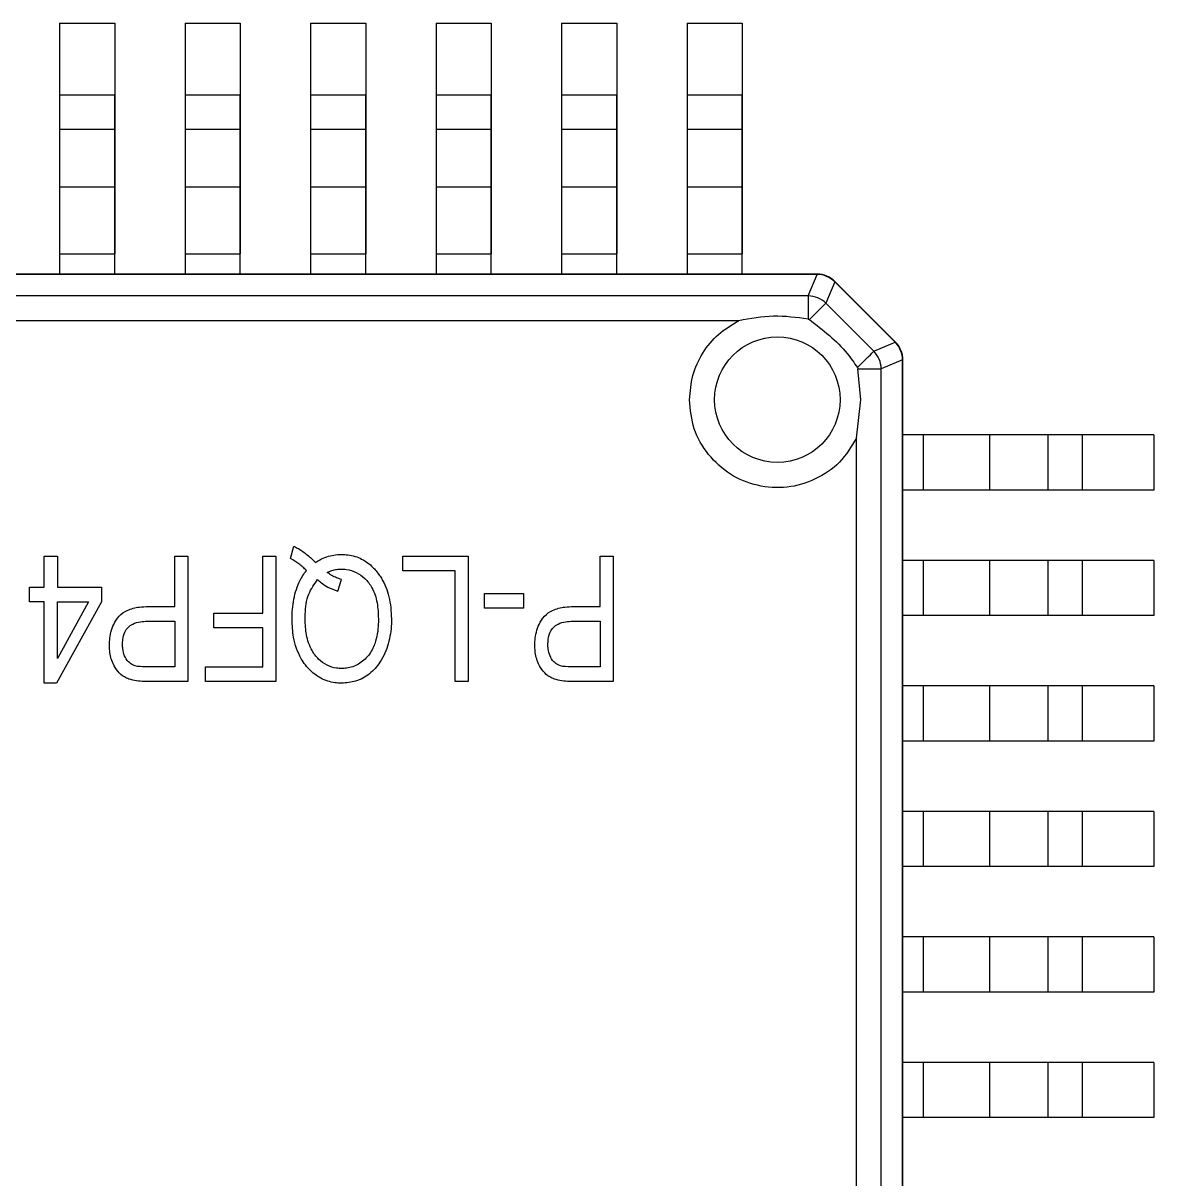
# Model space of a CAD drawing. Header units: millimetres. Extents: x 461 to 1302, y 117 to 711.
# Drawn here: x 715.75 to 724.76, y 610.44 to 619.65 of the extents above; entities that cross this region are included whole.
import ezdxf

# ---------------------------------------------------------------- set-up
doc = ezdxf.new("R2010")
doc.units = ezdxf.units.MM
doc.layers.get('0').update_dxf_attribs({"lineweight": 50})

msp = doc.modelspace()

# ---------------------------------------------------------------- linework, layer by layer
at = {"color": 7, "linetype": 'Continuous', "lineweight": 25}
for p, q in [((716.0362, 619.6525), (716.4762, 619.6525)), ((716.0362, 619.6525), (716.0362, 619.0823)), ((716.4762, 619.6525), (716.4762, 619.0823)), ((717.0362, 619.6525), (717.4762, 619.6525)), ((717.0362, 619.6525), (717.0362, 619.0823)), ((717.4762, 619.6525), (717.4762, 619.0823)), ((718.0362, 619.6525), (718.4762, 619.6525)), ((718.0362, 619.6525), (718.0362, 619.0823)), ((718.4762, 619.6525), (718.4762, 619.0823)), ((719.0361, 619.6525), (719.4761, 619.6525)), ((719.0361, 619.6525), (719.0361, 619.0823)), ((719.4761, 619.6525), (719.4761, 619.0823)), ((720.0362, 619.6525), (720.4762, 619.6525)), ((720.0362, 619.6525), (720.0362, 619.0823)), ((720.4762, 619.6525), (720.4762, 619.0823)), ((721.0361, 619.6525), (721.4762, 619.6525)), ((721.0361, 619.6525), (721.0361, 619.0823)), ((721.4762, 619.6525), (721.4762, 619.0823)), ((716.0362, 619.0823), (716.4762, 619.0823)), ((716.0362, 619.0823), (716.0362, 618.8086)), ((716.4762, 619.0823), (716.4762, 618.8086)), ((716.4762, 618.5526), (716.4762, 619.0823)), ((717.0362, 619.0823), (717.4762, 619.0823)), ((717.0362, 619.0823), (717.0362, 618.8086)), ((717.4762, 619.0823), (717.4762, 618.8086)), ((717.4762, 618.5526), (717.4762, 619.0823)), ((718.0362, 619.0823), (718.4762, 619.0823)), ((718.0362, 619.0823), (718.0362, 618.8086)), ((718.4762, 619.0823), (718.4762, 618.8086)), ((718.4762, 618.5526), (718.4762, 619.0823)), ((719.0361, 619.0823), (719.4761, 619.0823)), ((719.0361, 619.0823), (719.0361, 618.8086)), ((719.4761, 619.0823), (719.4761, 618.8086)), ((719.4761, 618.5526), (719.4761, 619.0823)), ((720.0362, 619.0823), (720.4762, 619.0823)), ((720.0362, 619.0823), (720.0362, 618.8086)), ((720.4762, 619.0823), (720.4762, 618.8086)), ((720.4762, 618.5526), (720.4762, 619.0823)), ((721.0361, 619.0823), (721.4762, 619.0823)), ((721.0361, 619.0823), (721.0361, 618.8086)), ((721.4762, 619.0823), (721.4762, 618.8086)), ((721.4762, 618.5526), (721.4762, 619.0823)), ((716.0362, 618.8086), (716.4762, 618.8086)), ((716.0362, 618.8086), (716.0362, 618.3448)), ((716.4762, 618.8086), (716.4762, 618.3448)), ((717.0362, 618.8086), (717.4762, 618.8086)), ((717.0362, 618.8086), (717.0362, 618.3448)), ((717.4762, 618.8086), (717.4762, 618.3448)), ((718.0362, 618.8086), (718.4762, 618.8086)), ((718.0362, 618.8086), (718.0362, 618.3448)), ((718.4762, 618.8086), (718.4762, 618.3448)), ((719.0361, 618.8086), (719.4761, 618.8086)), ((719.0361, 618.8086), (719.0361, 618.3448)), ((719.4761, 618.8086), (719.4761, 618.3448)), ((720.0362, 618.8086), (720.4762, 618.8086)), ((720.0362, 618.8086), (720.0362, 618.3448)), ((720.4762, 618.8086), (720.4762, 618.3448)), ((721.0361, 618.8086), (721.4762, 618.8086)), ((721.0361, 618.8086), (721.0361, 618.3448)), ((721.4762, 618.8086), (721.4762, 618.3448)), ((716.4762, 618.0888), (716.4762, 618.5526)), ((717.4762, 618.0888), (717.4762, 618.5526)), ((718.4762, 618.0888), (718.4762, 618.5526)), ((719.4761, 618.0888), (719.4761, 618.5526)), ((720.4762, 618.0888), (720.4762, 618.5526)), ((721.4762, 618.0888), (721.4762, 618.5526)), ((716.0362, 618.3448), (716.0362, 617.8151)), ((716.4762, 618.3448), (716.0362, 618.3448)), ((716.4762, 618.3448), (716.4762, 617.8151)), ((717.0362, 618.3448), (717.0362, 617.8151)), ((717.4762, 618.3448), (717.0362, 618.3448)), ((717.4762, 618.3448), (717.4762, 617.8151)), ((718.0362, 618.3448), (718.0362, 617.8151)), ((718.4762, 618.3448), (718.0362, 618.3448)), ((718.4762, 618.3448), (718.4762, 617.8151)), ((719.0361, 618.3448), (719.0361, 617.8151)), ((719.4761, 618.3448), (719.0361, 618.3448)), ((719.4761, 618.3448), (719.4761, 617.8151)), ((720.0362, 618.3448), (720.0362, 617.8151)), ((720.4762, 618.3448), (720.0362, 618.3448)), ((720.4762, 618.3448), (720.4762, 617.8151)), ((721.0361, 618.3448), (721.0361, 617.8151)), ((721.4762, 618.3448), (721.0361, 618.3448)), ((721.4762, 618.3448), (721.4762, 617.8151)), ((716.4762, 617.8151), (716.4762, 618.0888)), ((717.4762, 617.8151), (717.4762, 618.0888)), ((718.4762, 617.8151), (718.4762, 618.0888)), ((719.4761, 617.8151), (719.4761, 618.0888)), ((720.4762, 617.8151), (720.4762, 618.0888)), ((721.4762, 617.8151), (721.4762, 618.0888)), ((716.0362, 617.8151), (716.0362, 617.6519)), ((716.0362, 617.8151), (716.4762, 617.8151)), ((716.4762, 617.6519), (716.4762, 617.8151)), ((717.0362, 617.8151), (717.0362, 617.6519)), ((717.0362, 617.8151), (717.4762, 617.8151)), ((717.4762, 617.6519), (717.4762, 617.8151)), ((718.0362, 617.8151), (718.0362, 617.6519)), ((718.0362, 617.8151), (718.4762, 617.8151)), ((718.4762, 617.6519), (718.4762, 617.8151)), ((719.0361, 617.8151), (719.0361, 617.6519)), ((719.0361, 617.8151), (719.4761, 617.8151)), ((719.4761, 617.6519), (719.4761, 617.8151)), ((720.0362, 617.8151), (720.0362, 617.6519)), ((720.0362, 617.8151), (720.4762, 617.8151)), ((720.4762, 617.6519), (720.4762, 617.8151)), ((721.0361, 617.8151), (721.4762, 617.8151)), ((721.0361, 617.8151), (721.0361, 617.6519)), ((721.4762, 617.6519), (721.4762, 617.8151)), ((722.0733, 617.6501), (709.239, 617.6501)), ((716.0362, 617.6526), (715.4762, 617.6526)), ((716.4762, 617.6519), (716.0362, 617.6519)), ((716.4762, 617.6526), (716.4762, 617.6519)), ((717.0362, 617.6526), (716.4762, 617.6526)), ((717.4762, 617.6519), (717.0362, 617.6519)), ((717.4762, 617.6526), (717.4762, 617.6519)), ((718.0362, 617.6526), (717.4762, 617.6526)), ((718.4762, 617.6519), (718.0362, 617.6519)), ((718.4762, 617.6526), (718.4762, 617.6519)), ((719.0361, 617.6526), (718.4762, 617.6526)), ((719.4761, 617.6519), (719.0361, 617.6519)), ((719.4761, 617.6526), (719.4761, 617.6519)), ((720.0362, 617.6526), (719.4761, 617.6526)), ((720.4762, 617.6519), (720.0362, 617.6519)), ((720.4762, 617.6526), (720.4762, 617.6519)), ((721.0361, 617.6526), (720.4762, 617.6526)), ((721.4762, 617.6519), (721.0361, 617.6519)), ((721.4762, 617.6526), (721.4762, 617.6519)), ((722.0733, 617.6526), (721.4762, 617.6526)), ((722.0026, 617.4794), (722.0733, 617.6501)), ((722.0733, 617.6501), (722.0733, 617.6526)), ((722.213, 617.5922), (722.1423, 617.4216)), ((722.213, 617.5922), (722.6958, 617.1094)), ((722.6976, 617.1111), (722.2147, 617.594)), ((722.0026, 617.4794), (709.3097, 617.4794)), ((722.0026, 617.4794), (722.0026, 617.2944)), ((722.1423, 617.4216), (722.5252, 617.0387)), ((721.4497, 617.2819), (709.3097, 617.2819)), ((722.5252, 617.0387), (722.6958, 617.1094)), ((722.7537, 616.9697), (722.583, 616.899)), ((722.7537, 604.1354), (722.7537, 616.9697)), ((722.7562, 616.9697), (722.7537, 616.9697)), ((722.7562, 616.3725), (722.7562, 616.9697)), ((722.4208, 616.6526), (722.398, 616.899)), ((722.398, 616.899), (722.583, 616.899)), ((722.583, 604.2061), (722.583, 616.899)), ((722.3855, 616.3461), (722.4208, 616.6526)), ((722.7555, 615.9325), (722.7555, 616.3725)), ((722.9187, 616.3725), (722.7555, 616.3725)), ((722.9187, 616.3725), (722.9187, 615.9325)), ((723.4484, 616.3725), (722.9187, 616.3725)), ((723.4484, 615.9325), (723.4484, 616.3725)), ((723.9122, 616.3725), (723.4484, 616.3725)), ((723.9122, 616.3725), (723.9122, 615.9325)), ((724.1859, 616.3725), (723.9122, 616.3725)), ((724.1859, 616.3725), (724.1859, 615.9325)), ((724.7562, 616.3725), (724.1859, 616.3725)), ((724.7562, 616.3725), (724.7562, 615.9325)), ((722.3855, 604.2061), (722.3855, 616.3461)), ((722.9187, 615.9325), (722.7555, 615.9325)), ((722.7562, 615.3725), (722.7562, 615.9325)), ((723.4484, 615.9325), (722.9187, 615.9325)), ((723.9122, 615.9325), (723.4484, 615.9325)), ((724.1859, 615.9325), (723.9122, 615.9325)), ((724.7562, 615.9325), (724.1859, 615.9325)), ((717.8774, 615.3873), (717.9036, 615.4846)), ((715.9146, 615.4067), (716.0185, 615.4067)), ((715.9146, 615.16), (715.9146, 615.4067)), ((716.0185, 615.4067), (716.0185, 615.16)), ((716.9535, 615.4067), (717.0574, 615.4067)), ((716.9535, 615.0041), (716.9535, 615.4067)), ((717.0574, 615.4067), (717.0574, 614.4067)), ((717.6548, 615.4067), (717.7587, 615.4067)), ((717.6548, 614.9522), (717.6548, 615.4067)), ((717.7587, 615.4067), (717.7587, 614.4067)), ((718.7717, 615.4067), (719.2912, 615.4067)), ((718.7717, 615.2898), (718.7717, 615.4067)), ((719.2912, 615.4067), (719.2912, 614.4067)), ((720.3431, 615.4067), (720.447, 615.4067)), ((720.3431, 615.0041), (720.3431, 615.4067)), ((720.447, 615.4067), (720.447, 614.4067)), ((722.7555, 614.9326), (722.7555, 615.3725)), ((722.9187, 615.3725), (722.7555, 615.3725)), ((722.9187, 615.3725), (722.9187, 614.9326)), ((723.4484, 615.3725), (722.9187, 615.3725)), ((723.4484, 614.9326), (723.4484, 615.3725)), ((723.9122, 615.3725), (723.4484, 615.3725)), ((723.9122, 615.3725), (723.9122, 614.9326)), ((724.1859, 615.3725), (723.9122, 615.3725)), ((724.1859, 615.3725), (724.1859, 614.9326)), ((724.7562, 615.3725), (724.1859, 615.3725)), ((724.7562, 615.3725), (724.7562, 614.9326)), ((719.1873, 615.2898), (718.7717, 615.2898)), ((719.1873, 614.4067), (719.1873, 615.2898)), ((718.2537, 615.1263), (718.2815, 615.2205)), ((715.7977, 615.16), (715.9146, 615.16)), ((715.7977, 615.0431), (715.7977, 615.16)), ((716.0185, 615.16), (716.3691, 615.16)), ((716.3691, 615.16), (716.3691, 615.0431)), ((719.4211, 615.108), (719.7327, 615.108)), ((719.4211, 614.9911), (719.4211, 615.108)), ((719.7327, 615.108), (719.7327, 614.9911)), ((715.9146, 615.0431), (715.7977, 615.0431)), ((715.9146, 614.3937), (715.9146, 615.0431)), ((716.3691, 615.0431), (716.0126, 614.3937)), ((716.2666, 615.0431), (716.0185, 614.5912)), ((716.0185, 614.5912), (716.0185, 615.0431)), ((716.0185, 615.0431), (716.2666, 615.0431)), ((716.7425, 615.0041), (716.9535, 615.0041)), ((719.7327, 614.9911), (719.4211, 614.9911)), ((720.1321, 615.0041), (720.3431, 615.0041)), ((717.2652, 614.9522), (717.6548, 614.9522)), ((717.2652, 614.8353), (717.2652, 614.9522)), ((722.9187, 614.9326), (722.7555, 614.9326)), ((722.7562, 614.3726), (722.7562, 614.9326)), ((723.4484, 614.9326), (722.9187, 614.9326)), ((723.9122, 614.9326), (723.4484, 614.9326)), ((724.1859, 614.9326), (723.9122, 614.9326)), ((724.7562, 614.9326), (724.1859, 614.9326)), ((716.736, 614.8872), (716.9535, 614.8872)), ((716.9535, 614.8872), (716.9535, 614.5236)), ((717.6548, 614.8353), (717.2652, 614.8353)), ((717.6548, 614.5236), (717.6548, 614.8353)), ((720.1256, 614.8872), (720.3431, 614.8872)), ((720.3431, 614.8872), (720.3431, 614.5236)), ((716.9535, 614.5236), (716.738, 614.5236)), ((717.2003, 614.5236), (717.6548, 614.5236)), ((717.2003, 614.4067), (717.2003, 614.5236)), ((720.3431, 614.5236), (720.1276, 614.5236)), ((716.0126, 614.3937), (715.9146, 614.3937)), ((717.0574, 614.4067), (716.7494, 614.4067)), ((717.7587, 614.4067), (717.2003, 614.4067)), ((719.2912, 614.4067), (719.1873, 614.4067)), ((720.447, 614.4067), (720.139, 614.4067)), ((722.7555, 613.9326), (722.7555, 614.3726)), ((722.9187, 614.3726), (722.7555, 614.3726)), ((722.9187, 614.3726), (722.9187, 613.9326)), ((723.4484, 614.3726), (722.9187, 614.3726)), ((723.4484, 613.9326), (723.4484, 614.3726)), ((723.9122, 614.3726), (723.4484, 614.3726)), ((723.9122, 614.3726), (723.9122, 613.9326)), ((724.1859, 614.3726), (723.9122, 614.3726)), ((724.1859, 614.3726), (724.1859, 613.9326)), ((724.7562, 614.3726), (724.1859, 614.3726)), ((724.7562, 614.3726), (724.7562, 613.9326)), ((722.9187, 613.9326), (722.7555, 613.9326)), ((722.7562, 613.3726), (722.7562, 613.9326)), ((723.4484, 613.9326), (722.9187, 613.9326)), ((723.9122, 613.9326), (723.4484, 613.9326)), ((724.1859, 613.9326), (723.9122, 613.9326)), ((724.7562, 613.9326), (724.1859, 613.9326)), ((722.7555, 612.9326), (722.7555, 613.3726)), ((722.9187, 613.3726), (722.7555, 613.3726)), ((722.9187, 613.3726), (722.9187, 612.9326)), ((723.4484, 613.3726), (722.9187, 613.3726)), ((723.4484, 612.9326), (723.4484, 613.3726)), ((723.9122, 613.3726), (723.4484, 613.3726)), ((723.9122, 613.3726), (723.9122, 612.9326)), ((724.1859, 613.3726), (723.9122, 613.3726)), ((724.1859, 613.3726), (724.1859, 612.9326)), ((724.7562, 613.3726), (724.1859, 613.3726)), ((724.7562, 613.3726), (724.7562, 612.9326)), ((722.9187, 612.9326), (722.7555, 612.9326)), ((722.7562, 612.3726), (722.7562, 612.9326)), ((723.4484, 612.9326), (722.9187, 612.9326)), ((723.9122, 612.9326), (723.4484, 612.9326)), ((724.1859, 612.9326), (723.9122, 612.9326)), ((724.7562, 612.9326), (724.1859, 612.9326)), ((722.7555, 611.9326), (722.7555, 612.3726)), ((722.9187, 612.3726), (722.7555, 612.3726)), ((722.9187, 612.3726), (722.9187, 611.9326)), ((723.4484, 612.3726), (722.9187, 612.3726)), ((723.4484, 611.9326), (723.4484, 612.3726)), ((723.9122, 612.3726), (723.4484, 612.3726)), ((723.9122, 612.3726), (723.9122, 611.9326)), ((724.1859, 612.3726), (723.9122, 612.3726)), ((724.1859, 612.3726), (724.1859, 611.9326)), ((724.7562, 612.3726), (724.1859, 612.3726)), ((724.7562, 612.3726), (724.7562, 611.9326)), ((722.9187, 611.9326), (722.7555, 611.9326)), ((722.7562, 611.3726), (722.7562, 611.9326)), ((723.4484, 611.9326), (722.9187, 611.9326)), ((723.9122, 611.9326), (723.4484, 611.9326)), ((724.1859, 611.9326), (723.9122, 611.9326)), ((724.7562, 611.9326), (724.1859, 611.9326)), ((722.7555, 610.9326), (722.7555, 611.3726)), ((722.9187, 611.3726), (722.7555, 611.3726)), ((722.9187, 611.3726), (722.9187, 610.9326)), ((723.4484, 611.3726), (722.9187, 611.3726)), ((723.4484, 610.9326), (723.4484, 611.3726)), ((723.9122, 611.3726), (723.4484, 611.3726)), ((723.9122, 611.3726), (723.9122, 610.9326)), ((724.1859, 611.3726), (723.9122, 611.3726)), ((724.1859, 611.3726), (724.1859, 610.9326)), ((724.7562, 611.3726), (724.1859, 611.3726)), ((724.7562, 611.3726), (724.7562, 610.9326)), ((722.9187, 610.9326), (722.7555, 610.9326)), ((722.7562, 610.3726), (722.7562, 610.9326)), ((723.4484, 610.9326), (722.9187, 610.9326)), ((723.9122, 610.9326), (723.4484, 610.9326)), ((724.1859, 610.9326), (723.9122, 610.9326)), ((724.7562, 610.9326), (724.1859, 610.9326))]:
    msp.add_line(p, q, dxfattribs=at)
at = {"color": 7, "linetype": 'Continuous', "lineweight": 25, "flags": 128}
for points in [[(722.1423, 617.4216), (722.1366, 617.4158), (722.127, 617.4063), (722.114, 617.3933), (722.0978, 617.377), (722.0788, 617.3581), (722.0577, 617.337), (722.0351, 617.3144), (722.0115, 617.2908)], [(722.3944, 616.9079), (722.418, 616.9315), (722.4406, 616.9541), (722.4617, 616.9752), (722.4806, 616.9942), (722.4969, 617.0104), (722.5099, 617.0234), (722.5194, 617.033), (722.5252, 617.0387)]]:
    msp.add_lwpolyline(points, dxfattribs=at)
at = {"color": 7, "linetype": 'Continuous', "lineweight": 25}
msp.add_circle((721.7562, 616.6526), 0.5, dxfattribs=at)
for centre, radius, start, end in [((722.0733, 617.4526), 0.2, 45, 90), ((722.0733, 617.4526), 0.2, 45, 90), ((722.0712, 617.4474), 0.2026, 45.59951, 89.40059), ((722.2922, 617.5154), 0.1103, 134.59315, 135.89036), ((722.0005, 617.2767), 0.2027, 45.60623, 89.39387), ((722.648, 617.1585), 0.0686, 314.19845, 316.28506), ((722.5511, 616.9676), 0.2026, 0.59469, 44.40521), ((722.5562, 616.9697), 0.2, 0, 45), ((722.5562, 616.9697), 0.2, 0, 45), ((722.3804, 616.8969), 0.2026, 0.59223, 44.40335)]:
    msp.add_arc(centre, radius, start, end, dxfattribs=at)
for points, knots in [([(722.0026, 617.2944), (721.9104, 617.3066), (721.7255, 617.3313), (721.5418, 617.2984), (721.4497, 617.2819)], [0, 0, 0, 0, 0.498624, 1, 1, 1, 1]), ([(722.0026, 617.2944), (722.0053, 617.2937), (722.0084, 617.2928), (722.0111, 617.2911), (722.0115, 617.2908)], [0, 0, 0, 0, 0.842493, 1, 1, 1, 1]), ([(721.0561, 616.6526), (721.0612, 616.7177), (721.0713, 616.8483), (721.156, 617.0274), (721.2797, 617.1827), (721.3929, 617.2488), (721.4497, 617.2819)], [0, 0, 0, 0, 0.249217, 0.499931, 0.749214, 1, 1, 1, 1]), ([(722.0115, 617.2908), (722.1193, 617.2074), (722.2641, 617.0953), (722.3678, 616.9461), (722.3944, 616.9079)], [0, 0, 0, 0, 0.744179, 1, 1, 1, 1]), ([(722.3944, 616.9079), (722.3957, 616.9055), (722.3973, 616.9027), (722.3979, 616.8995), (722.398, 616.899)], [0, 0, 0, 0, 0.841471, 1, 1, 1, 1]), ([(722.3855, 616.3461), (722.3447, 616.2786), (722.2631, 616.1434), (722.0626, 616.0103), (721.8347, 615.9412), (721.5965, 615.9585), (721.3744, 616.0472), (721.1999, 616.2089), (721.0772, 616.4164), (721.0632, 616.5738), (721.0561, 616.6526)], [0, 0, 0, 0, 0.124845, 0.249984, 0.374695, 0.499979, 0.624699, 0.749978, 0.874842, 1, 1, 1, 1]), ([(717.9036, 615.4846), (717.9155, 615.4786), (717.9532, 615.4592), (718.0124, 615.4175), (718.0544, 615.3764), (718.0757, 615.3556)], [0, 0, 0, 0, 0.1850749, 0.5879053, 1, 1, 1, 1]), ([(718.0039, 615.2921), (717.9941, 615.3011), (717.9745, 615.3192), (717.9338, 615.3532), (717.8999, 615.3737), (717.8774, 615.3873)], [0, 0, 0, 0, 0.2522362, 0.5043836, 1, 1, 1, 1]), ([(718.0039, 615.2921), (717.9941, 615.3011), (717.9745, 615.3192), (717.9338, 615.3532), (717.8999, 615.3737), (717.8774, 615.3873)], [0, 0, 0, 0, 0.2522362, 0.5043836, 1, 1, 1, 1]), ([(718.0757, 615.3556), (718.0869, 615.3628), (718.1151, 615.381), (718.1638, 615.4023), (718.2216, 615.417), (718.2608, 615.4188), (718.2806, 615.4197)], [0, 0, 0, 0, 0.183678, 0.461342, 0.727156, 1, 1, 1, 1]), ([(718.2806, 615.4197), (718.294, 615.4193), (718.3452, 615.4178), (718.4324, 615.3948), (718.5198, 615.3362), (718.5607, 615.2853), (718.5783, 615.2635)], [0, 0, 0, 0, 0.114646, 0.440183, 0.759643, 1, 1, 1, 1]), ([(717.8886, 614.9025), (717.8888, 614.9158), (717.8898, 614.9828), (717.9061, 615.1031), (717.9514, 615.2218), (717.9938, 615.2786), (718.0039, 615.2921)], [0, 0, 0, 0, 0.096841, 0.486388, 0.877579, 1, 1, 1, 1]), ([(717.8886, 614.9025), (717.8888, 614.9158), (717.8898, 614.9828), (717.9061, 615.1031), (717.9514, 615.2218), (717.9938, 615.2786), (718.0039, 615.2921)], [0, 0, 0, 0, 0.096841, 0.486388, 0.877579, 1, 1, 1, 1]), ([(718.169, 615.2767), (718.1813, 615.2819), (718.2053, 615.2923), (718.2438, 615.3012), (718.2698, 615.3023), (718.2829, 615.3028)], [0, 0, 0, 0, 0.3401649, 0.6662166, 1, 1, 1, 1]), ([(718.2815, 615.2205), (718.2687, 615.2245), (718.2424, 615.2328), (718.2045, 615.2519), (718.1809, 615.2683), (718.169, 615.2767)], [0, 0, 0, 0, 0.316804, 0.655445, 1, 1, 1, 1]), ([(718.2829, 615.3028), (718.2962, 615.3023), (718.3366, 615.3008), (718.4034, 615.2799), (718.4734, 615.2286), (718.5358, 615.1473), (718.5718, 615.0349), (718.5752, 614.9499), (718.5769, 614.9073)], [0, 0, 0, 0, 0.072562, 0.219502, 0.371972, 0.538187, 0.768656, 1, 1, 1, 1]), ([(718.2829, 615.3028), (718.2962, 615.3023), (718.3366, 615.3008), (718.4034, 615.2799), (718.4734, 615.2286), (718.5358, 615.1473), (718.5718, 615.0349), (718.5752, 614.9499), (718.5769, 614.9073)], [0, 0, 0, 0, 0.072562, 0.219502, 0.371972, 0.538187, 0.768656, 1, 1, 1, 1]), ([(717.9925, 614.9047), (717.9928, 614.918), (717.994, 614.985), (718.0082, 615.1005), (718.0658, 615.1824), (718.0921, 615.2198)], [0, 0, 0, 0, 0.118728, 0.598015, 1, 1, 1, 1]), ([(718.0921, 615.2198), (718.102, 615.2109), (718.127, 615.188), (718.18, 615.1535), (718.2265, 615.1363), (718.2537, 615.1263)], [0, 0, 0, 0, 0.212568, 0.53966, 1, 1, 1, 1]), ([(718.5783, 615.2635), (718.5859, 615.2525), (718.6233, 615.1977), (718.6713, 615.0788), (718.6775, 614.9667), (718.6808, 614.9078)], [0, 0, 0, 0, 0.106578, 0.530282, 1, 1, 1, 1]), ([(716.434, 614.6965), (716.4343, 614.7098), (716.4354, 614.7664), (716.4558, 614.8487), (716.5074, 614.9313), (716.5799, 614.9819), (716.6624, 615.0017), (716.7192, 615.0034), (716.7425, 615.0041)], [0, 0, 0, 0, 0.080347, 0.34095, 0.498268, 0.657505, 0.859708, 1, 1, 1, 1]), ([(716.434, 614.6965), (716.4343, 614.7098), (716.4354, 614.7664), (716.4558, 614.8487), (716.5074, 614.9313), (716.5799, 614.9819), (716.6624, 615.0017), (716.7192, 615.0034), (716.7425, 615.0041)], [0, 0, 0, 0, 0.080347, 0.34095, 0.498268, 0.657505, 0.859708, 1, 1, 1, 1]), ([(719.8236, 614.6965), (719.8239, 614.7098), (719.825, 614.7664), (719.8454, 614.8487), (719.897, 614.9313), (719.9695, 614.9819), (720.052, 615.0017), (720.1088, 615.0034), (720.1321, 615.0041)], [0, 0, 0, 0, 0.080347, 0.34095, 0.498269, 0.657506, 0.859768, 1, 1, 1, 1]), ([(719.8236, 614.6965), (719.8239, 614.7098), (719.825, 614.7664), (719.8454, 614.8487), (719.897, 614.9313), (719.9695, 614.9819), (720.052, 615.0017), (720.1088, 615.0034), (720.1321, 615.0041)], [0, 0, 0, 0, 0.080347, 0.34095, 0.498269, 0.657506, 0.859768, 1, 1, 1, 1]), ([(718.2841, 614.3937), (718.2707, 614.3942), (718.2188, 614.3959), (718.1289, 614.4214), (718.0302, 614.4897), (717.9458, 614.6031), (717.8953, 614.746), (717.8906, 614.8545), (717.8886, 614.9025)], [0, 0, 0, 0, 0.055702, 0.217001, 0.38148, 0.547998, 0.799898, 1, 1, 1, 1]), ([(718.2841, 614.3937), (718.2707, 614.3942), (718.2188, 614.3959), (718.1289, 614.4214), (718.0302, 614.4897), (717.9458, 614.6031), (717.8953, 614.746), (717.8906, 614.8545), (717.8886, 614.9025)], [0, 0, 0, 0, 0.055702, 0.217001, 0.38148, 0.547998, 0.799898, 1, 1, 1, 1]), ([(718.2829, 614.5106), (718.2695, 614.5112), (718.23, 614.5129), (718.1652, 614.5343), (718.0963, 614.5822), (718.0361, 614.6645), (717.9979, 614.7758), (717.9943, 614.8623), (717.9925, 614.9047)], [0, 0, 0, 0, 0.073172, 0.216455, 0.367498, 0.52646, 0.767675, 1, 1, 1, 1]), ([(718.5769, 614.9073), (718.5767, 614.894), (718.5759, 614.8269), (718.5608, 614.7237), (718.5024, 614.6116), (718.4234, 614.5412), (718.3437, 614.513), (718.2969, 614.5112), (718.2829, 614.5106)], [0, 0, 0, 0, 0.072298, 0.364146, 0.554902, 0.746414, 0.924141, 1, 1, 1, 1]), ([(718.5769, 614.9073), (718.5767, 614.894), (718.5759, 614.8269), (718.5608, 614.7237), (718.5024, 614.6116), (718.4234, 614.5412), (718.3437, 614.513), (718.2969, 614.5112), (718.2829, 614.5106)], [0, 0, 0, 0, 0.072298, 0.364146, 0.554902, 0.746414, 0.924141, 1, 1, 1, 1]), ([(718.6808, 614.9078), (718.6807, 614.8944), (718.6798, 614.8274), (718.6624, 614.7066), (718.6021, 614.5674), (718.5104, 614.4627), (718.401, 614.403), (718.3215, 614.3967), (718.2841, 614.3937)], [0, 0, 0, 0, 0.0551995, 0.2773374, 0.5005858, 0.6727894, 0.8456761, 1, 1, 1, 1]), ([(716.5379, 614.702), (716.5384, 614.7153), (716.5396, 614.7491), (716.5518, 614.7972), (716.5803, 614.8401), (716.6232, 614.8701), (716.6772, 614.8853), (716.7173, 614.8866), (716.736, 614.8872)], [0, 0, 0, 0, 0.1285145, 0.3253869, 0.4695317, 0.614181, 0.8201488, 1, 1, 1, 1]), ([(719.9276, 614.702), (719.928, 614.7153), (719.9292, 614.7491), (719.9414, 614.7973), (719.9699, 614.8401), (720.0128, 614.8701), (720.0668, 614.8853), (720.1069, 614.8866), (720.1256, 614.8872)], [0, 0, 0, 0, 0.128523, 0.325382, 0.46959, 0.614248, 0.820137, 1, 1, 1, 1]), ([(716.5891, 614.426), (716.5768, 614.4313), (716.5432, 614.4458), (716.4971, 614.4871), (716.4532, 614.5576), (716.4358, 614.6315), (716.4345, 614.6815), (716.434, 614.6965)], [0, 0, 0, 0, 0.120919, 0.329513, 0.546593, 0.864629, 1, 1, 1, 1]), ([(716.5891, 614.426), (716.5768, 614.4313), (716.5432, 614.4458), (716.4971, 614.4871), (716.4532, 614.5576), (716.4358, 614.6315), (716.4345, 614.6815), (716.434, 614.6965)], [0, 0, 0, 0, 0.120919, 0.329513, 0.546593, 0.864629, 1, 1, 1, 1]), ([(716.738, 614.5236), (716.7248, 614.5239), (716.6848, 614.5247), (716.6279, 614.5286), (716.5792, 614.5663), (716.552, 614.6115), (716.5392, 614.6598), (716.5383, 614.6904), (716.5379, 614.702)], [0, 0, 0, 0, 0.128634, 0.388066, 0.5251, 0.705321, 0.888172, 1, 1, 1, 1]), ([(719.9787, 614.426), (719.9664, 614.4313), (719.9328, 614.4458), (719.8867, 614.4871), (719.8429, 614.5576), (719.8254, 614.6314), (719.824, 614.6815), (719.8236, 614.6965)], [0, 0, 0, 0, 0.120923, 0.329521, 0.546559, 0.864625, 1, 1, 1, 1]), ([(719.9787, 614.426), (719.9664, 614.4313), (719.9328, 614.4458), (719.8867, 614.4871), (719.8429, 614.5576), (719.8254, 614.6314), (719.824, 614.6815), (719.8236, 614.6965)], [0, 0, 0, 0, 0.120923, 0.329521, 0.546559, 0.864625, 1, 1, 1, 1]), ([(720.1276, 614.5236), (720.1144, 614.5239), (720.0744, 614.5247), (720.0175, 614.5286), (719.9688, 614.5663), (719.9416, 614.6116), (719.9288, 614.6598), (719.9279, 614.6904), (719.9276, 614.702)], [0, 0, 0, 0, 0.128637, 0.387981, 0.525095, 0.70532, 0.888175, 1, 1, 1, 1]), ([(716.7494, 614.4067), (716.7361, 614.4069), (716.7026, 614.4073), (716.6484, 614.4104), (716.6089, 614.4208), (716.5891, 614.426)], [0, 0, 0, 0, 0.246843, 0.620491, 1, 1, 1, 1]), ([(720.139, 614.4067), (720.1257, 614.4069), (720.0922, 614.4073), (720.038, 614.4104), (719.9985, 614.4208), (719.9787, 614.426)], [0, 0, 0, 0, 0.246981, 0.62056, 1, 1, 1, 1])]:
    msp.add_open_spline(points, degree=3, knots=knots, dxfattribs=at)

doc.saveas('drawing.dxf')
